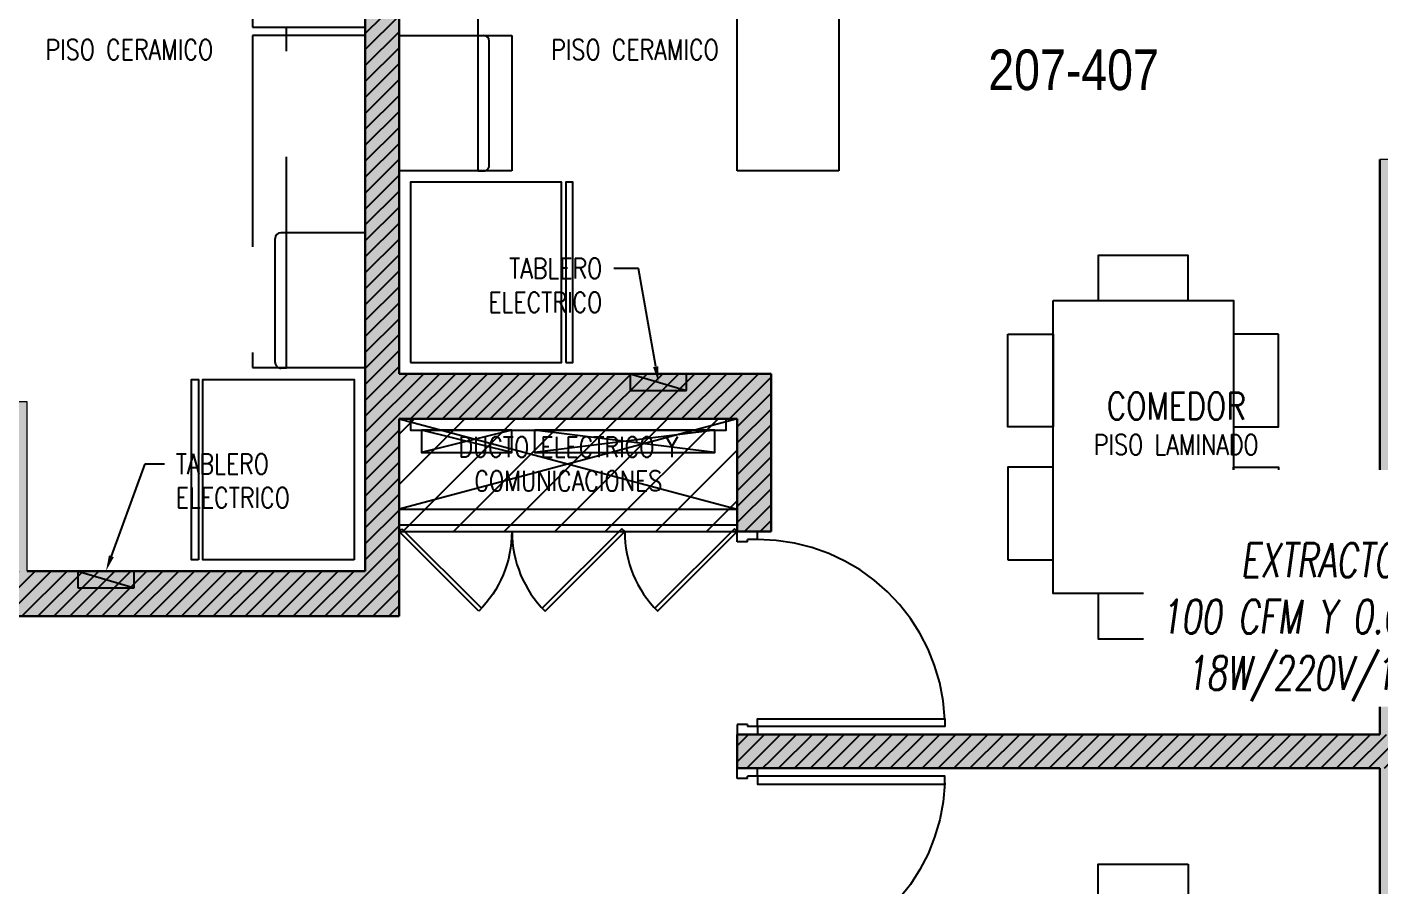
# Model space of a CAD drawing. Header units: millimetres. Extents: x 98 to 155, y -181 to 127.
# Drawn here: x 139.69 to 145.69, y 68.03 to 71.84 of the extents above; entities that cross this region are included whole.
import ezdxf
from ezdxf import colors
from ezdxf.entities.mleader import LeaderData, LeaderLine
from ezdxf.enums import TextEntityAlignment as Align
from ezdxf.math import Vec2, Vec3

# ---------------------------------------------------------------- set-up
doc = ezdxf.new("R2010")
doc.units = ezdxf.units.MM
doc.header["$LTSCALE"] = 15
doc.set_wipeout_variables(frame=1)
for name, pattern in [('HIDDEN', [0.375, 0.25, -0.125]), ('HIDDEN2', [0.1875, 0.125, -0.0625]), ('X-REF_DP_Arquitectura$0$HIDDEN', [0.375, 0.25, -0.125])]:
    doc.linetypes.add(name, pattern=pattern)
doc.layers.get('0').update_dxf_attribs({"color": 250})
for name, color, linetype in [('A-LINEAS', 250, 'Continuous'), ('A-MOBILIARIO', 250, 'Continuous'), ('A-MURO BAJO', 250, 'Continuous'), ('A-NUMERACIONDEP', 251, 'Continuous'), ('A-PROYECCIONES INT.', 250, 'HIDDEN2'), ('A-PUERTAS', 250, 'Continuous'), ('A-TEXTO-ACABADO PISO', 250, 'Continuous'), ('A_30_Equipamiento', 250, 'Continuous'), ('A_50_TextoAmbiente', 252, 'Continuous'), ('A_50_TextoIndicaciones', 250, 'Continuous'), ('A_50_Vigas', 250, 'X-REF_DP_Arquitectura$0$HIDDEN'), ('A_60_HatchEstructuras', 250, 'Continuous'), ('AREA MODIF', 250, 'Continuous'), ('L6 Linea fina', 141, 'Continuous'), ('MURO CF 60', 250, 'Continuous')]:
    doc.layers.add(name, color=color, linetype=linetype)
doc.layers.add('A-MUROS', color=252, linetype='Continuous', lineweight=30)
doc.layers.add('A_20_Estructuras', color=250, linetype='Continuous', lineweight=18)
doc.styles.add('JNV ING', font='romans.shx', dxfattribs={"width": 0.7, "oblique": 8, "height": 0.15})
doc.styles.add('R80', font='ARIALN.TTF', dxfattribs={"height": 2.03})
doc.styles.add('ROMANS', font='romans.shx', dxfattribs={"width": 0.8})
doc.styles.add('TXT_COTAS', font='romans.shx', dxfattribs={"width": 0.8})
pattern_1 = [(45, (128.67167, 43.02965), (-0.03535534, 0.03535534), [])]

# ---------------------------------------------------------------- blocks, each defined once
blk = doc.blocks.new('EF-P2-P4')
at = {"layer": 'A_60_HatchEstructuras'}
h = blk.add_hatch(color=256, dxfattribs=at)
h.dxf.hatch_style = 1
h.paths.add_polyline_path([(40, -5.25), (38.35, -5.25), (38.35, -0.06), (38.2, -0.06), (38.2, -6.125), (36.7, -6.125), (36.7, -5.375), (36.55, -5.375), (36.55, -6.325), (38.35, -6.325), (38.35, -5.45), (39.85, -5.45), (39.85, -5.95), (40, -5.95)])
h.paths.add_polyline_path([(40, 0), (39.7, 0), (39.7, -0.15), (39.85, -0.15), (39.85, -3.5), (40, -3.5)])
h.paths.add_polyline_path([(36.7, -0.15), (36.85, -0.15), (36.85, 0), (36.55, 0), (36.55, -3.225), (36.7, -3.225)])
h = blk.add_hatch(color=256, dxfattribs=at)
h.dxf.hatch_style = 1
h.paths.add_polyline_path([(45.75, -8.35), (45.6032, -8.35), (45.6, -8.35), (45.6, -9.4), (44.25, -9.4), (44.25, -7.8), (44.05, -7.8), (44.05, -9.4), (43.6, -9.4), (43.6, -9.55), (45.75, -9.55)], flags=17)
h.paths.add_polyline_path([(45.75, -7), (48.5, -7), (48.5, -11.05), (48.7, -11.05), (48.7, -2.8), (48.5, -2.8), (48.5, -6.85), (45.75, -6.85), (45.75, -6.25), (45.6, -6.25), (45.6, -6.85), (42.85, -6.85), (42.85, -4.3), (42.7, -4.3), (42.7, -6.85), (39.8499, -6.85), (39.8499, -7), (42.7, -7), (42.7, -9.55), (42.85, -9.55), (42.85, -7), (45.6, -7), (45.6, -7.6), (45.75, -7.6)])
h.paths.add_polyline_path([(45.75, -4.3), (43.6, -4.3), (43.6, -4.45), (44.05, -4.45), (44.05, -6.05), (44.25, -6.05), (44.25, -4.45), (45.6, -4.45), (45.6, -5.5), (45.75, -5.5)], flags=17)
at = {"layer": 'A_20_Estructuras'}
for points in [[(40, -5.25), (38.35, -5.25), (38.35, -0.06), (38.2, -0.06), (38.2, -6.125), (36.7, -6.125), (36.7, -5.375), (36.55, -5.375), (36.55, -6.325), (38.35, -6.325), (38.35, -5.45), (39.85, -5.45), (39.85, -5.95), (40, -5.95)], [(45.75, -7), (48.5, -7), (48.5, -11.05), (48.7, -11.05), (48.7, -2.8), (48.5, -2.8), (48.5, -6.85), (45.75, -6.85), (45.75, -6.25), (45.6, -6.25), (45.6, -6.85), (42.85, -6.85), (42.85, -4.3), (42.7, -4.3), (42.7, -6.85), (39.8499, -6.85), (39.8499, -7), (42.7, -7), (42.7, -9.55), (42.85, -9.55), (42.85, -7), (45.6, -7), (45.6, -7.6), (45.75, -7.6)]]:
    blk.add_lwpolyline(points, close=True, dxfattribs=at)
at = {"layer": 'A_50_Vigas'}
blk.add_line((38.35, -5.85, 0), (39.85, -5.85, 0), dxfattribs=at)
blk = doc.blocks.new('REFRI')
blk.add_wipeout([(0.4, 0), (-0.4, 0), (-0.4, -0.67), (0.4, -0.67)])
blk.add_wipeout([(-0.4, -0.69), (-0.4, -0.72), (0.4, -0.72), (0.4, -0.69)])
for points in [[(-0.4, 0), (-0.4, -0.67), (0.4, -0.67), (0.4, 0)], [(-0.4, -0.69), (-0.4, -0.72), (0.4, -0.72), (0.4, -0.69)]]:
    blk.add_lwpolyline(points, close=True)
blk = doc.blocks.new('*U145')
for p, q in [((0.01, 0.855), (0.01, 0.9)), ((0.1, 0.865), (0.1, 0.9)), ((0.055, 0.855), (0.01, 0.855)), ((0.1, 0.865), (0.055, 0.865)), ((0.055, 0.855), (0.055, 0.865)), ((0.055, 0.045), (0.01, 0.045)), ((0.01, 0.045), (0.01, 0)), ((0.055, 0.045), (0.055, 0.035)), ((0.1, 0.035), (0.055, 0.035)), ((0.1, 0.035), (0.1, 0))]:
    blk.add_line(p, q)
blk.add_lwpolyline([(0.93, 0.07), (0.93, 0.035), (0.1, 0.035), (0.1, 0.07)], close=True)
at = {"linetype": 'HIDDEN2'}
blk.add_arc((0.0995, 0.0339), 0.8311, 2.23015, 89.96723, dxfattribs=at)
blk = doc.blocks.new('A$Cb5611ba7')
for points in [[(0.15, 0.1735), (0.15, -0.0265), (0.56, -0.0265), (0.56, 0.1735)], [(1.15, 0.1735), (1.15, -0.0265), (0.74, -0.0265), (0.74, 0.1735)], [(0, -0.0265), (0, -0.8265), (1.3, -0.8265), (1.3, -0.0265)], [(0, -0.2265), (0, -0.6265), (-0.2, -0.6265), (-0.2, -0.2265)], [(1.5, -0.6265), (1.3, -0.6265), (1.3, -0.2265), (1.5, -0.2265)], [(0.15, -1.0265), (0.15, -0.8265), (0.56, -0.8265), (0.56, -1.0265)], [(1.15, -1.0265), (1.15, -0.8265), (0.74, -0.8265), (0.74, -1.0265)]]:
    blk.add_lwpolyline(points, close=True)
blk = doc.blocks.new('*U136')
at = {"linetype": 'HIDDEN', "ltscale": 0.2}
for p, q in [((0.3534, 0.3534), (0, 0)), ((0.0127, -0.0127), (0.3656, 0.3401)), ((0, 0), (0.0127, -0.0127))]:
    blk.add_line(p, q, dxfattribs=at)
blk.add_arc((0, 0), 0.4995, 0, 45, dxfattribs=at)
blk = doc.blocks.new('Tab.Electrico')
blk.add_hatch(color=256).paths.add_polyline_path([(0.075, 0), (0.075, 0.25), (0, 0)])
for p, q in [((0.075, 0.25), (0, 0)), ((0.075, 0.25), (0, 0.25)), ((0, 0.25), (0, 0)), ((0.075, 0), (0.075, 0.25)), ((0, 0), (0.075, 0))]:
    blk.add_line(p, q)
blk = doc.blocks.new('XREF_TORREC$0$BANDEJA')
at = {"color": 8}
for points in [[(39.75, 5.6), (39.75, 5.55), (41.15, 5.55), (41.15, 5.6), (39.75, 5.6)], [(40.2, 5.45), (40.2, 5.55), (39.8, 5.55), (39.8, 5.45), (40.2, 5.45), (39.8, 5.55), (40.2, 5.55), (39.8, 5.45)], [(41.1, 5.45), (41.1, 5.55), (40.3, 5.55), (40.3, 5.45), (41.1, 5.45), (40.3, 5.55), (41.1, 5.55), (40.3, 5.45)]]:
    blk.add_lwpolyline(points, dxfattribs=at)
blk = doc.blocks.new('_Dot')
at = {"color": 0, "linetype": 'ByBlock', "lineweight": -2}
blk.add_line((-0.5, 0), (-1, 0), dxfattribs=at)
at = {"color": 0, "linetype": 'ByBlock', "const_width": 0.5}
blk.add_lwpolyline([(-0.25, 0, 1), (0.25, 0, 1)], format="xyb", close=True, dxfattribs=at)
blk = doc.blocks.new('TEXTO DUCTOS PT')
at = {"layer": 'A_50_TextoIndicaciones', "insert": (39.1, -5.65), "char_height": 0.09, "width": 1.073848, "attachment_point": 5, "style": 'ROMANS'}
blk.add_mtext('\\pxsm1,qc,t16;DUCTO ELECTRICO Y COMUNICACIONES', dxfattribs=at)
blk = doc.blocks.new('Vent SSHH F1')
at = {"layer": 'L6 Linea fina'}
ml = blk.add_multileader_mtext('Standard', dxfattribs=at)
ml.set_content('{\\LEA-01}\\PEXTRACTOR AXIAL\\P100 CFM Y 0.05" C.A.\\P18W/220V/1F/60Hz', color=12, style='JNV ING')
ml.set_leader_properties(color=256, linetype='ByLayer', lineweight=-1)
ml.build(insert=Vec2(0, 0))
ml.multileader.update_dxf_attribs({"dogleg_length": 0.05, "arrow_head_size": 0.15})
ctx = ml.context
ctx.base_point, ctx.char_height, ctx.arrow_head_size, ctx.landing_gap_size, ctx.plane_origin = Vec3(39.7084, -1.4018), 0.15, 0.15, 0.07, Vec3(42.1156, -2.0043)
ctx.text_align_type = 2
notes = []
notes.append((ctx, [(0, (1, 1, 0), (41.6724, -1.4018), (-1, 0), 0.05, [(0, [(42.1246, -1.6921)], 0, [])])]))
ctx.mtext.insert, ctx.mtext.alignment, ctx.mtext.flow_direction = Vec3(41.5524, -1.3018), 3, 5
ctx.mtext.has_bg_fill, ctx.mtext.bg_color, ctx.mtext.bg_scale_factor, ctx.mtext.bg_transparency, ctx.mtext.use_window_bg_color = 1, -1027028792, 1.5, 0, 1
for ctx, leaders in notes:
    for number, flags, end, landing, length, lines in leaders:
        leader = LeaderData()
        leader.index, (leader.has_last_leader_line, leader.has_dogleg_vector, leader.attachment_direction) = number, flags
        leader.last_leader_point, leader.dogleg_vector, leader.dogleg_length = Vec3(end), Vec3(landing), length
        for number, points, colour, breaks in lines:
            line = LeaderLine()
            line.index, line.vertices, line.color, line.breaks = number, Vec3.list(points), colors.encode_raw_color(colour), breaks
            leader.lines.append(line)
        ctx.leaders.append(leader)

msp = doc.modelspace()

# ---------------------------------------------------------------- hatches: boundary and pattern name
at = {"layer": 'AREA MODIF'}
h = msp.add_hatch(dxfattribs=at)
h.set_pattern_fill('ANSI31', color=256, scale=0.05, style=0)
h.set_pattern_definition([(45, (132.4917, 64.55505), (-0.1122532, 0.1122532), [])])
h.paths.add_polyline_path([(141.3417, 70.105), (142.8417, 70.105), (142.8416, 69.6049), (141.3418, 69.605)])
at = {"layer": 'MURO CF 60'}
h = msp.add_hatch(dxfattribs=at)
h.set_pattern_fill('_USER', color=256, scale=0.05, angle=45, pattern_type=0)
h.set_pattern_definition(pattern_1)
h.paths.add_polyline_path([(138.6417, 69.3799), (131.9417, 69.38), (131.9417, 69.2299), (138.6417, 69.2299)])
h.paths.add_polyline_path([(142.8416, 68.7049), (142.9917, 68.7049), (142.9917, 68.5549), (142.8416, 68.5549)])
h.paths.add_polyline_path([(110.4917, 68.5549), (110.3412, 68.5549), (110.3412, 68.7049), (110.4917, 68.7049)])
h = msp.add_hatch(dxfattribs=at)
h.set_pattern_fill('_USER', color=256, scale=0.05, angle=45, pattern_type=0)
h.set_pattern_definition(pattern_1)
h.paths.add_polyline_path([(151.6917, 68.7049), (142.9917, 68.7049), (142.9917, 68.5549), (146.8417, 68.5549), (146.8417, 68.5549), (146.9917, 68.5549), (151.6917, 68.5549)])

# ---------------------------------------------------------------- linework, layer by layer
msp.add_line((141.6917, 71.8049), (141.7167, 71.8049))
for centre, start, end in [((141.7167, 71.7799), 0, 90), ((140.8167, 70.9049, 0), 90, 180)]:
    msp.add_arc(centre, 0.025, start, end)
at = {"layer": 'A-LINEAS'}
for p, q in [((141.3417, 70.1049), (142.8417, 69.7049)), ((142.8417, 70.1049), (141.3417, 69.7049))]:
    msp.add_line(p, q, dxfattribs=at)
at = {"layer": 'A-MURO BAJO'}
for p, q in [((143.2917, 72.2049), (143.2917, 71.205)), ((142.8417, 71.205), (142.8416, 72.0549)), ((143.2917, 71.205), (142.8417, 71.205)), ((141.3417, 69.7049), (142.8417, 69.7049))]:
    msp.add_line(p, q, dxfattribs=at)
at = {"layer": 'A-MUROS'}
for p, q in [((141.1917, 75.4949), (141.1917, 69.4299)), ((141.3417, 75.4949), (141.3417, 70.3049)), ((145.6917, 71.2549), (145.6917, 68.7049)), ((141.3417, 70.3049), (142.9917, 70.3049)), ((142.9917, 69.6049), (142.9917, 70.3049)), ((141.3417, 70.1049), (142.8417, 70.1049)), ((141.3417, 69.2299, 0), (141.3417, 70.1049)), ((142.8417, 69.6049), (142.8417, 70.1049)), ((142.8417, 69.6049), (142.9917, 69.6049)), ((139.6917, 69.4299), (141.1917, 69.4299)), ((139.5417, 69.2299), (141.3417, 69.2299)), ((145.6917, 68.7049), (142.8416, 68.7049)), ((142.8416, 68.7049), (142.8416, 68.5549)), ((142.8416, 68.5549), (142.8416, 68.7049)), ((145.6917, 68.5549), (142.8416, 68.5549)), ((145.6917, 66.0049), (145.6917, 68.5549))]:
    msp.add_line(p, q, dxfattribs=at)
at = {"layer": 'A-PROYECCIONES INT.', "ltscale": 0.5}
for p, q in [((141.6917, 71.2049), (141.6917, 73.7049)), ((140.8417, 70.3299), (140.8417, 71.8424)), ((141.7417, 71.2299), (141.7417, 71.7799)), ((141.6917, 71.2049), (141.7167, 71.2049)), ((141.1917, 70.9299), (140.8167, 70.9299, 0)), ((140.7917, 70.3549), (140.7917, 70.9049)), ((140.8417, 70.3299), (140.8167, 70.3299))]:
    msp.add_line(p, q, dxfattribs=at)
msp.add_lwpolyline([(140.6917, 72.4424), (140.6917, 71.8424), (141.1917, 71.8424), (141.1917, 72.4424)], close=True, dxfattribs=at)
for points in [[(141.1917, 71.8049), (140.6917, 71.8049), (140.6917, 70.3324), (141.1917, 70.3324)], [(141.3417, 71.8049), (141.8417, 71.8049), (141.8417, 71.2049), (141.3417, 71.2049)]]:
    msp.add_lwpolyline(points, dxfattribs=at)
for centre, start, end in [((141.7167, 71.2299), 270, 0), ((140.8167, 70.3549, 0), 180, 270)]:
    msp.add_arc(centre, 0.025, start, end, dxfattribs=at)
at = {"layer": 'A-PUERTAS'}
for p, q in [((141.3417, 69.6349), (142.8417, 69.6349)), ((141.3417, 69.6049), (142.8417, 69.6049))]:
    msp.add_line(p, q, dxfattribs=at)

# ---------------------------------------------------------------- block references
msp.add_blockref('EF-P2-P4', (102.9917, 75.5547))
for p, rotation in [((142.6166, 70.2299), 90), ((140.1667, 69.3549), 90.00000000000001)]:
    msp.add_blockref('Tab.Electrico', p, dxfattribs=dict(rotation=rotation))
at = {"layer": 'A-MOBILIARIO', "xscale": -1}
for name, p, rotation in [('A$Cb5611ba7', (144.2152, 70.6299), 90), ('*U145', (142.8316, 68.5549), 180.0032955165752)]:
    msp.add_blockref(name, p, dxfattribs=dict(at, rotation=rotation))
at = {"layer": 'A-MOBILIARIO'}
for name, p, rotation in [('*U145', (142.8316, 68.7049), 359.9967044834248), ('A$Cb5611ba7', (144.2152, 66.6299), 90)]:
    msp.add_blockref(name, p, dxfattribs=dict(at, rotation=rotation))
at = {"layer": 'A-PROYECCIONES INT.', "ltscale": 0.25, "xscale": -1, "rotation": 180}
msp.add_blockref('*U136', (141.3417, 69.6049), dxfattribs=at)
at = {"layer": 'A-PROYECCIONES INT.', "ltscale": 0.25, "rotation": 180}
for p in [(142.3422, 69.6049), (142.8417, 69.6049)]:
    msp.add_blockref('*U136', p, dxfattribs=at)

# ---------------------------------------------------------------- texts
at = {"layer": 'A-TEXTO-ACABADO PISO', "char_height": 0.09, "attachment_point": 2, "style": 'ROMANS'}
for s, insert in [('PISO CERAMICO', (140.1454, 71.7869)), ('PISO CERAMICO', (142.3879, 71.7869)), ('PISO LAMINADO', (144.7885, 70.0349))]:
    msp.add_mtext_dynamic_manual_height_columns(s, width=1.20225, gutter_width=12.5, heights=[0], dxfattribs=dict(at, insert=insert))
at = {"layer": 'A_50_TextoAmbiente', "style": 'ROMANS', "width": 0.8}
msp.add_text('COMEDOR', height=0.12, dxfattribs=at).set_placement((144.7884, 70.1016), align=Align.CENTER)

# ---------------------------------------------------------------- leaders
at = {"layer": 'A-NUMERACIONDEP'}
ml = msp.add_multileader_mtext('Standard', dxfattribs=at)
ml.set_content('207-407', color=256, style='R80')
ml.set_leader_properties(color=256)
ml.set_arrow_properties(name='DOT')
ml.build(insert=Vec2(0, 0))
ml.multileader.update_dxf_attribs({"leader_type": 0, "has_text_frame": 1, "text_left_attachment_type": 2, "text_right_attachment_type": 2, "dogleg_length": 0.36, "arrow_head_size": 0.06, "scale": 0.06})
ctx = ml.context
ctx.base_point, ctx.scale, ctx.char_height, ctx.arrow_head_size, ctx.landing_gap_size, ctx.plane_origin = Vec3(143.9023, 71.6511), 0.06, 0.18, 0.06, 0.06, Vec3(143.0003, 71.6467)
ctx.left_attachment, ctx.right_attachment, ctx.text_align_type = 2, 2, 1
notes = []
notes.append((ctx, [(0, (1, 1, 0), (144.8551, 71.6511), (-1, 0), 0.0917, [(0, [(145.1417, 72)], 0, [])])]))
ctx.mtext.insert, ctx.mtext.width, ctx.mtext.alignment, ctx.mtext.flow_direction = Vec3(144.3329, 71.743), 0.461923, 2, 5
for ctx, leaders in notes:
    for number, flags, end, landing, length, lines in leaders:
        leader = LeaderData()
        leader.index, (leader.has_last_leader_line, leader.has_dogleg_vector, leader.attachment_direction) = number, flags
        leader.last_leader_point, leader.dogleg_vector, leader.dogleg_length = Vec3(end), Vec3(landing), length
        for number, points, colour, breaks in lines:
            line = LeaderLine()
            line.index, line.vertices, line.color, line.breaks = number, Vec3.list(points), colors.encode_raw_color(colour), breaks
            leader.lines.append(line)
        ctx.leaders.append(leader)

# ---------------------------------------------------------------- next in the draw order: block references
at = {"layer": 'A_30_Equipamiento', "extrusion": (4.49068e-08, 3.60284e-08, 1), "rotation": 90}
msp.add_blockref('REFRI', (141.3917, 70.7549, 0), dxfattribs=at)
at = {"layer": 'A_30_Equipamiento', "extrusion": (-4.49068e-08, 3.60284e-08, 1), "xscale": -1, "rotation": 270}
msp.add_blockref('REFRI', (141.1417, 69.8799, 0), dxfattribs=at)

# ---------------------------------------------------------------- next in the draw order: hatches: boundary and pattern name
at = {"layer": 'MURO CF 60'}
h = msp.add_hatch(dxfattribs=at)
h.set_pattern_fill('_USER', color=256, scale=0.05, angle=45, pattern_type=0)
h.set_pattern_definition(pattern_1)
edge = h.paths.add_edge_path()
edge.add_line((141.3417, 70.3049), (141.1917, 70.3049))
edge.add_line((141.1917, 70.3049), (141.1917, 75.4949))
edge.add_line((141.1917, 75.4949), (141.3417, 75.4949))
edge.add_line((141.3417, 75.4949), (141.3417, 70.3049))
edge = h.paths.add_edge_path()
edge.add_line((141.3417, 66.9549), (141.1917, 66.9549))
edge.add_line((141.1917, 66.9549), (141.1916, 61.7649))
edge.add_line((141.1916, 61.7649), (141.3417, 61.7649))
edge.add_line((141.3417, 61.7649), (141.3417, 66.9549))
edge = h.paths.add_edge_path()
edge.add_line((111.9917, 70.3049), (111.9917, 75.4949))
edge.add_line((111.9917, 75.4949), (112.1417, 75.4949))
edge.add_line((112.1417, 75.4949), (112.1417, 70.3049))
edge.add_line((112.1417, 70.3049), (111.9917, 70.3049))
edge = h.paths.add_edge_path()
edge.add_line((111.9917, 66.9549), (112.1417, 66.9549))
edge.add_line((112.1417, 66.9549), (112.1417, 61.7649))
edge.add_line((112.1417, 61.7649), (111.9917, 61.7649))
edge.add_line((111.9917, 61.7649), (111.9917, 66.9549))
h = msp.add_hatch(dxfattribs=at)
h.set_pattern_fill('_USER', color=256, scale=0.05, angle=45, pattern_type=0)
h.set_pattern_definition(pattern_1)
h.paths.add_polyline_path([(139.5417, 69.4299), (141.1917, 69.4299), (141.1917, 70.3049), (142.9917, 70.3049), (142.9917, 69.6068), (142.8417, 69.6068), (142.8417, 70.1049), (141.3417, 70.1049), (141.3417, 69.2299), (139.5417, 69.2299)])

# ---------------------------------------------------------------- next in the draw order: block references
msp.add_blockref('XREF_TORREC$0$BANDEJA', (101.6417, 64.505))
at = {"layer": 'A_50_TextoIndicaciones'}
msp.add_blockref('TEXTO DUCTOS PT', (102.9917, 75.5549), dxfattribs=at)

# ---------------------------------------------------------------- next in the draw order: leaders
ml = msp.add_multileader_mtext('Standard', dxfattribs=at)
ml.set_content('\\pxsm1,t16;TABLERO ELECTRICO', color=256, style='TXT_COTAS')
ml.set_leader_properties(color=256)
ml.build(insert=Vec2(0, 0))
ml.multileader.update_dxf_attribs({"dogleg_length": 0.05, "arrow_head_size": 0.07})
ctx = ml.context
ctx.base_point, ctx.char_height, ctx.arrow_head_size, ctx.landing_gap_size, ctx.plane_origin = Vec3(141.655, 70.772), 0.09, 0.07, 0.05, Vec3(142.6825, 70.355)
ctx.text_align_type = 2
notes = []
notes.append((ctx, [(0, (1, 1, 0), (142.4038, 70.772), (-1, 0), 0.1105, [(0, [(142.4916, 70.2674)], 0, [])])]))
ctx.mtext.insert, ctx.mtext.width, ctx.mtext.defined_height, ctx.mtext.alignment, ctx.mtext.flow_direction = Vec3(142.2433, 70.817), 0.665701, 0.3008, 3, 5
ml = msp.add_multileader_mtext('Standard', dxfattribs=at)
ml.set_content('\\pxsm1,t16;TABLERO ELECTRICO', color=256, style='TXT_COTAS')
ml.set_leader_properties(color=256)
ml.build(insert=Vec2(0, 0))
ml.multileader.update_dxf_attribs({"dogleg_length": 0.05, "arrow_head_size": 0.07})
ctx = ml.context
ctx.base_point, ctx.char_height, ctx.arrow_head_size, ctx.landing_gap_size, ctx.plane_origin = Vec3(140.3014, 69.9048), 0.09, 0.07, 0.05, Vec3(139.8553, 69.4878)
notes.append((ctx, [(0, (1, 1, 0), (140.215, 69.9048), (1, 0), 0.0865, [(0, [(140.0417, 69.4299)], 0, [])])]))
ctx.mtext.insert, ctx.mtext.width, ctx.mtext.defined_height, ctx.mtext.flow_direction = Vec3(140.3514, 69.9498), 0.665701, 0.3008, 5
for ctx, leaders in notes:
    for number, flags, end, landing, length, lines in leaders:
        leader = LeaderData()
        leader.index, (leader.has_last_leader_line, leader.has_dogleg_vector, leader.attachment_direction) = number, flags
        leader.last_leader_point, leader.dogleg_vector, leader.dogleg_length = Vec3(end), Vec3(landing), length
        for number, points, colour, breaks in lines:
            line = LeaderLine()
            line.index, line.vertices, line.color, line.breaks = number, Vec3.list(points), colors.encode_raw_color(colour), breaks
            leader.lines.append(line)
        ctx.leaders.append(leader)

# ---------------------------------------------------------------- next in the draw order: block references
at = {"layer": 'L6 Linea fina'}
msp.add_blockref('Vent SSHH F1', (104.7417, 71.1047, 0), dxfattribs=at)

doc.saveas('drawing.dxf')
